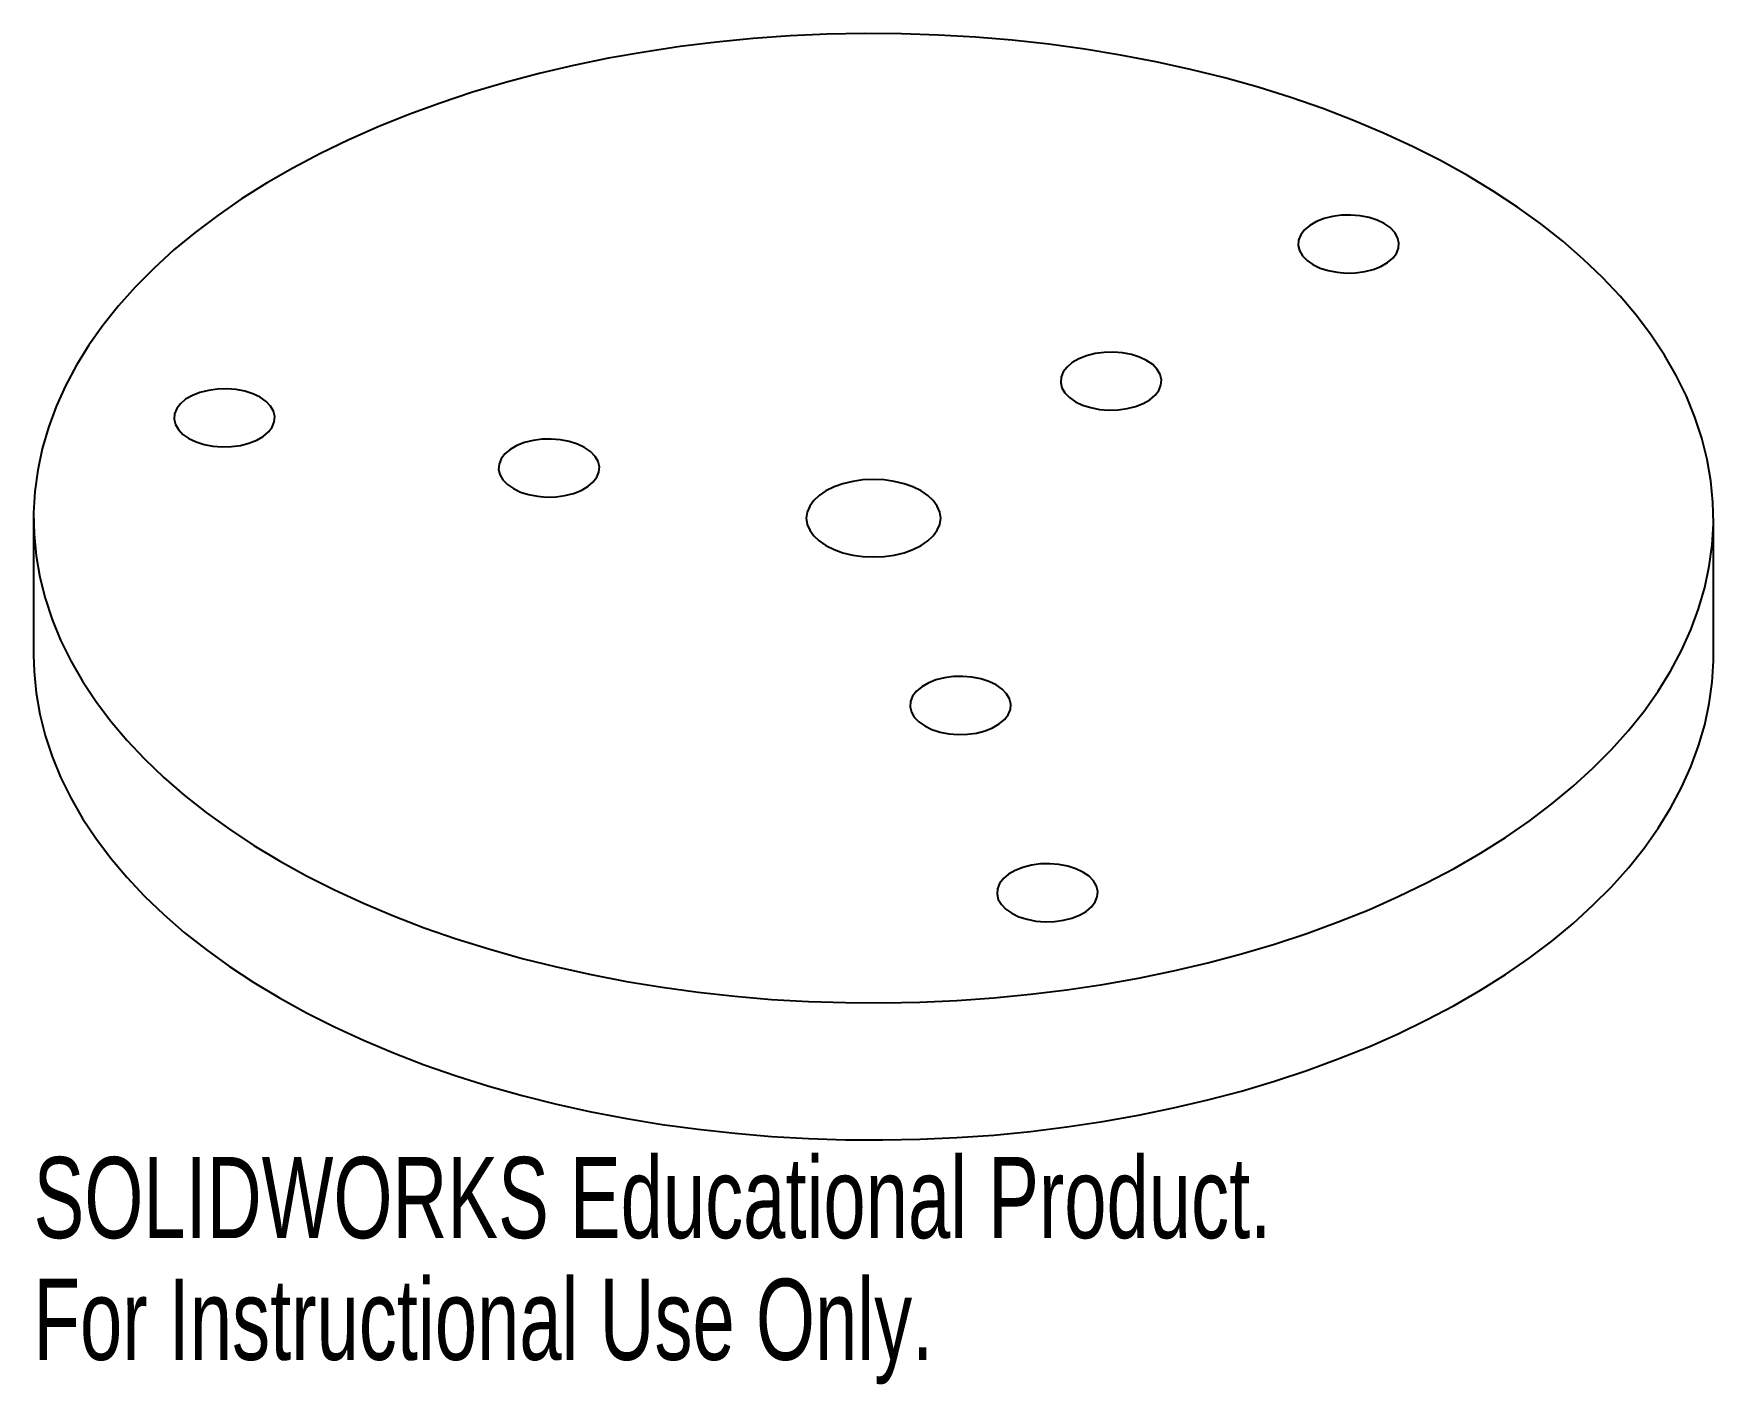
# Paper-space layout '_Isometric' of a CAD drawing. Header units: millimetres. Extents: x -50 to 50, y -43 to 37.
import ezdxf

# ---------------------------------------------------------------- set-up
doc = ezdxf.new("R2010")
doc.units = ezdxf.units.MM
doc.styles.add('SLDTEXTSTYLE0', font='TXT', dxfattribs={"width": 0.7})

psp = doc.layouts.new('_Isometric')

# ---------------------------------------------------------------- linework, layer by layer
at = {"color": 7, "linetype": 'Continuous', "lineweight": 25}
for p, q in [((-50, 8.17), (-50, 0)), ((50, 0), (50, 8.17))]:
    psp.add_line(p, q, dxfattribs=at)
at = {"color": 7, "linetype": 'Continuous', "lineweight": 25, "flags": 128}
for points in [[(-35.36, -12.24), (-33.76, -13.13), (-32.09, -13.97), (-30.36, -14.77), (-28.58, -15.52), (-26.74, -16.23), (-24.84, -16.88), (-22.9, -17.49), (-20.91, -18.05), (-18.88, -18.56), (-16.81, -19.02), (-14.71, -19.42), (-12.58, -19.77), (-10.43, -20.06), (-8.26, -20.3), (-6.07, -20.49), (-3.87, -20.61), (-1.66, -20.68), (0.55, -20.7), (2.76, -20.65), (4.97, -20.56), (7.17, -20.4), (9.35, -20.19), (11.51, -19.92), (13.65, -19.6), (15.77, -19.23), (17.85, -18.8), (19.9, -18.31), (21.91, -17.78), (23.87, -17.2), (25.79, -16.56), (27.66, -15.88), (29.48, -15.15), (31.24, -14.37), (32.93, -13.55), (34.56, -12.69), (36.13, -11.79), (37.62, -10.85), (39.04, -9.87), (40.39, -8.85), (41.65, -7.8), (42.83, -6.73), (43.93, -5.62), (44.95, -4.48), (45.87, -3.32), (46.71, -2.14), (47.45, -0.94), (48.1, 0.28), (48.66, 1.52), (49.12, 2.77), (49.48, 4.03), (49.75, 5.3), (49.92, 6.57), (50, 7.85), (49.97, 9.12), (49.85, 10.4), (49.63, 11.67), (49.31, 12.93), (48.9, 14.19), (48.39, 15.43), (47.79, 16.66), (47.09, 17.87), (46.3, 19.06), (45.42, 20.24), (44.45, 21.38), (43.39, 22.51), (42.25, 23.6), (41.03, 24.66), (39.72, 25.69), (38.34, 26.69), (36.88, 27.65), (35.36, 28.58), (33.76, 29.46), (32.09, 30.3), (30.36, 31.1), (28.58, 31.85), (26.74, 32.56), (24.84, 33.22), (22.9, 33.83), (20.91, 34.39), (18.88, 34.89), (16.81, 35.35), (14.71, 35.75), (12.58, 36.1), (10.43, 36.39), (8.26, 36.63), (6.07, 36.82), (3.87, 36.94), (1.66, 37.01), (-0.55, 37.03), (-2.76, 36.99), (-4.97, 36.89), (-7.17, 36.73), (-9.35, 36.52), (-11.51, 36.25), (-13.65, 35.93), (-15.77, 35.56), (-17.85, 35.13), (-19.9, 34.65), (-21.91, 34.11), (-23.87, 33.53), (-25.79, 32.89), (-27.66, 32.21), (-29.48, 31.48), (-31.24, 30.7), (-32.93, 29.88), (-34.56, 29.02), (-36.13, 28.12), (-37.62, 27.18), (-39.04, 26.2), (-40.39, 25.18), (-41.65, 24.14), (-42.83, 23.06), (-43.93, 21.95), (-44.95, 20.81), (-45.87, 19.65), (-46.71, 18.47), (-47.45, 17.27), (-48.1, 16.05), (-48.66, 14.81), (-49.12, 13.56), (-49.48, 12.3), (-49.75, 11.03), (-49.92, 9.76), (-50, 8.48), (-49.97, 7.21), (-49.85, 5.93), (-49.63, 4.66), (-49.31, 3.4), (-48.9, 2.14), (-48.39, 0.9), (-47.79, -0.33), (-47.09, -1.54), (-46.3, -2.73), (-45.42, -3.9), (-44.45, -5.05), (-43.39, -6.17), (-42.25, -7.27), (-41.03, -8.33), (-39.72, -9.36), (-38.34, -10.36), (-36.88, -11.32), (-35.36, -12.24)], [(26.16, 23.27), (26.59, 23.06), (27.07, 22.91), (27.6, 22.81), (28.15, 22.76), (28.7, 22.78), (29.24, 22.85), (29.74, 22.98), (30.2, 23.16), (30.59, 23.39), (30.91, 23.65), (31.13, 23.94), (31.26, 24.25), (31.28, 24.57), (31.2, 24.89), (31.03, 25.19), (30.76, 25.47), (30.41, 25.72), (29.98, 25.92), (29.5, 26.08), (28.97, 26.18), (28.42, 26.22), (27.87, 26.21), (27.33, 26.14), (26.82, 26.01), (26.37, 25.83), (25.98, 25.6), (25.66, 25.34), (25.44, 25.04), (25.31, 24.73), (25.29, 24.41), (25.36, 24.1), (25.54, 23.79), (25.81, 23.51), (26.16, 23.27)], [(12.02, 15.1), (12.45, 14.9), (12.93, 14.75), (13.46, 14.64), (14, 14.6), (14.56, 14.61), (15.1, 14.69), (15.6, 14.82), (16.06, 15), (16.45, 15.22), (16.76, 15.49), (16.99, 15.78), (17.11, 16.09), (17.14, 16.41), (17.06, 16.73), (16.89, 17.03), (16.62, 17.31), (16.26, 17.55), (15.84, 17.76), (15.35, 17.91), (14.83, 18.02), (14.28, 18.06), (13.73, 18.04), (13.19, 17.97), (12.68, 17.84), (12.23, 17.66), (11.83, 17.44), (11.52, 17.17), (11.3, 16.88), (11.17, 16.57), (11.15, 16.25), (11.22, 15.93), (11.4, 15.63), (11.67, 15.35), (12.02, 15.1)], [(-40.76, 12.92), (-40.33, 12.71), (-39.85, 12.56), (-39.32, 12.46), (-38.78, 12.41), (-38.22, 12.43), (-37.68, 12.5), (-37.18, 12.63), (-36.72, 12.81), (-36.33, 13.04), (-36.02, 13.3), (-35.79, 13.59), (-35.67, 13.9), (-35.64, 14.22), (-35.72, 14.54), (-35.89, 14.84), (-36.16, 15.12), (-36.52, 15.37), (-36.94, 15.57), (-37.43, 15.73), (-37.95, 15.83), (-38.5, 15.87), (-39.05, 15.86), (-39.59, 15.78), (-40.1, 15.65), (-40.55, 15.47), (-40.95, 15.25), (-41.26, 14.98), (-41.48, 14.69), (-41.61, 14.38), (-41.63, 14.06), (-41.56, 13.75), (-41.38, 13.44), (-41.11, 13.16), (-40.76, 12.92)], [(-21.44, 9.93), (-21.01, 9.72), (-20.53, 9.57), (-20.01, 9.47), (-19.46, 9.42), (-18.9, 9.44), (-18.37, 9.51), (-17.86, 9.64), (-17.4, 9.82), (-17.01, 10.05), (-16.7, 10.31), (-16.47, 10.6), (-16.35, 10.91), (-16.32, 11.23), (-16.4, 11.55), (-16.57, 11.85), (-16.84, 12.13), (-17.2, 12.38), (-17.62, 12.58), (-18.11, 12.74), (-18.63, 12.84), (-19.18, 12.88), (-19.73, 12.87), (-20.27, 12.8), (-20.78, 12.67), (-21.24, 12.49), (-21.63, 12.26), (-21.94, 12), (-22.16, 11.7), (-22.29, 11.39), (-22.32, 11.07), (-22.24, 10.76), (-22.06, 10.45), (-21.79, 10.17), (-21.44, 9.93)], [(-2.83, 6.53), (-2.35, 6.3), (-1.82, 6.11), (-1.24, 5.97), (-0.63, 5.88), (0, 5.86), (0.63, 5.88), (1.24, 5.97), (1.82, 6.11), (2.35, 6.3), (2.83, 6.53), (3.24, 6.81), (3.56, 7.12), (3.8, 7.45), (3.95, 7.8), (4, 8.17), (3.95, 8.53), (3.8, 8.88), (3.56, 9.21), (3.24, 9.52), (2.83, 9.8), (2.35, 10.03), (1.82, 10.22), (1.24, 10.36), (0.63, 10.45), (0, 10.47), (-0.63, 10.45), (-1.24, 10.36), (-1.82, 10.22), (-2.35, 10.03), (-2.83, 9.8), (-3.24, 9.52), (-3.56, 9.21), (-3.8, 8.88), (-3.95, 8.53), (-4, 8.17), (-3.95, 7.8), (-3.8, 7.45), (-3.56, 7.12), (-3.24, 6.81), (-2.83, 6.53)], [(-50, 0), (-49.97, -0.96), (-49.85, -2.23), (-49.63, -3.5), (-49.31, -4.77), (-48.9, -6.02), (-48.39, -7.26), (-47.79, -8.49), (-47.09, -9.71), (-46.3, -10.9), (-45.42, -12.07), (-44.45, -13.22), (-43.39, -14.34), (-42.25, -15.43), (-41.03, -16.5), (-39.72, -17.53), (-38.34, -18.53), (-36.88, -19.49), (-35.36, -20.41)], [(-35.36, -20.41), (-33.76, -21.29), (-32.09, -22.13), (-30.36, -22.93), (-28.58, -23.68), (-26.74, -24.39), (-24.84, -25.05), (-22.9, -25.66), (-20.91, -26.22), (-18.88, -26.73), (-16.81, -27.18), (-14.71, -27.59), (-12.58, -27.94), (-10.43, -28.23), (-8.26, -28.47), (-6.07, -28.65), (-3.87, -28.78), (-1.66, -28.85), (0.55, -28.86), (2.76, -28.82), (4.97, -28.72), (7.17, -28.57), (9.35, -28.36), (11.51, -28.09), (13.65, -27.77), (15.77, -27.39), (17.85, -26.96), (19.9, -26.48), (21.91, -25.95), (23.87, -25.36), (25.79, -24.73), (27.66, -24.04), (29.48, -23.31), (31.24, -22.54), (32.93, -21.72), (34.56, -20.86), (36.13, -19.95), (37.62, -19.01), (39.04, -18.03), (40.39, -17.02), (41.65, -15.97), (42.83, -14.89), (43.93, -13.78), (44.95, -12.65), (45.87, -11.49), (46.71, -10.3), (47.45, -9.1), (48.1, -7.88), (48.66, -6.65), (49.12, -5.4), (49.48, -4.14), (49.75, -2.87), (49.92, -1.6), (50, -0.32), (50, 0)], [(3.06, -4.21), (3.48, -4.42), (3.96, -4.57), (4.49, -4.67), (5.04, -4.72), (5.59, -4.7), (6.13, -4.63), (6.64, -4.5), (7.09, -4.32), (7.48, -4.09), (7.8, -3.83), (8.02, -3.54), (8.15, -3.23), (8.17, -2.91), (8.1, -2.59), (7.92, -2.29), (7.65, -2.01), (7.3, -1.76), (6.87, -1.56), (6.39, -1.4), (5.86, -1.3), (5.31, -1.26), (4.76, -1.27), (4.22, -1.34), (3.72, -1.47), (3.26, -1.65), (2.87, -1.88), (2.56, -2.14), (2.33, -2.44), (2.21, -2.75), (2.18, -3.07), (2.26, -3.38), (2.43, -3.69), (2.7, -3.97), (3.06, -4.21)], [(8.23, -15.36), (8.66, -15.57), (9.14, -15.72), (9.67, -15.83), (10.21, -15.87), (10.77, -15.85), (11.31, -15.78), (11.81, -15.65), (12.27, -15.47), (12.66, -15.25), (12.97, -14.98), (13.2, -14.69), (13.32, -14.38), (13.35, -14.06), (13.27, -13.74), (13.1, -13.44), (12.83, -13.16), (12.47, -12.91), (12.05, -12.71), (11.56, -12.55), (11.04, -12.45), (10.49, -12.41), (9.94, -12.42), (9.4, -12.5), (8.89, -12.63), (8.44, -12.81), (8.04, -13.03), (7.73, -13.3), (7.51, -13.59), (7.38, -13.9), (7.36, -14.22), (7.43, -14.54), (7.61, -14.84), (7.88, -15.12), (8.23, -15.36)]]:
    psp.add_lwpolyline(points, dxfattribs=at)

# ---------------------------------------------------------------- texts
at = {"color": 7, "linetype": 'Continuous', "char_height": 4.8336, "attachment_point": 1, "style": 'SLDTEXTSTYLE0'}
for s, insert in [('SOLIDWORKS Educational Product.', (-50, -29.88)), ('For Instructional Use Only.', (-50, -37.13))]:
    psp.add_mtext(s, dxfattribs=dict(at, insert=insert))

doc.saveas('drawing.dxf')
